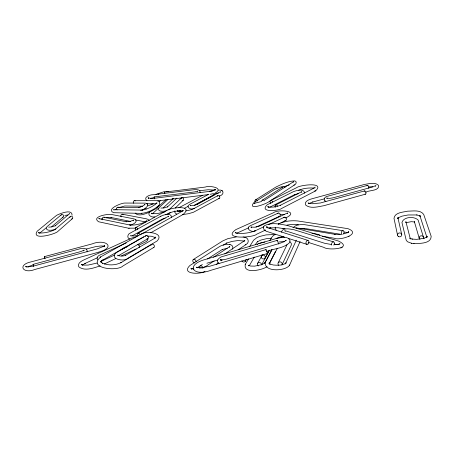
<?xml version="1.0" encoding="UTF-8"?>
<svg xmlns="http://www.w3.org/2000/svg" width="454" height="454" viewBox="0 0 454 454"><rect width="100%" height="100%" fill="white"/><g stroke="black" fill="none" stroke-linecap="round" stroke-linejoin="round"><path stroke-width="0.68" d="M348.547 232.425L348.559 231.932M375.379 186.463L375.912 185.459L373.006 186.844L333.213 197.785L329.496 198.398L326.579 198.04L327.266 198.517M426.891 237.209L427.316 236.455L426.629 237.204L427.021 236.909L423.883 238.333M101.094 261.566L101.146 261.118L101.123 262.293L100.839 261.442L101.554 262.594L101.253 262.287L102.718 263.331L102.383 263.167C108.273 265.675 115.373 265.425 121.11 262.594L120.809 262.764L151.772 244.405M117.983 255.937L117.79 255.074L118.398 255.591L118.085 255.426C120.543 256.414 123.477 256.323 125.843 255.12L125.542 255.296L155.166 237.97L154.848 238.157L155.801 237.067L155.626 237.459M168.394 216.649L168.604 216.166L137.971 233.362M144.724 204.845L144.974 204.396L142.704 206.071L138.839 207.495L139.128 207.461L117.858 207.251M285.867 240.79L286.213 240.16L283.926 241.812L284.221 241.647L280.169 243.225L226.12 259.211L221.773 259.994L222.102 260L220.406 259.796L221.24 260.397M171.516 217.614C171.799 212.251 163.389 214.787 160.642 216.337M83.797 250.875L84.2 250.063L80.908 251.533L33.006 264.404L33.318 266.158M133.101 220.854L133.584 220.054L129.952 221.495L125.979 221.739L126.314 221.773L104.006 217.216M174.824 210.877L174.977 212.795L176.697 214.101M220.23 192.4L220.502 191.696L197.172 204.453L197.439 204.311L193.54 205.469L190.379 205.537L190.714 205.776M229.315 247.311L229.838 246.482L213.476 257.253M244.587 240.739L244.7 240.279L244.303 241.17L244.865 240.467L224.781 253.939M245.381 264.2C242.589 274.596 262.957 269.948 267.088 266.617M275.238 227.204L275.26 228.555L276.214 230.229M301.405 192.405L301.831 191.656L275.453 205.112M304.555 193.217C304.379 188.069 296.218 190.544 293.222 191.753L267.185 204.782C258.587 212.795 279.085 210.979 281.991 208.261L315.604 190.873M287.269 213.703L287.637 212.903L259.489 226.12L254.802 227.227L251.09 227.102L251.715 227.8M197.433 191.395L197.7 191.094L194.738 191.9L154.184 196.923L154.326 198.818M281.934 188.001L282.519 187.162L262.208 200.231M397.993 217.954L398.141 217.506L397.931 218.419L397.948 217.937L401.756 234.644M293.119 182.27L293.607 181.662L264.523 200.214M200.129 192.672C200.889 189.114 195.543 189.483 193.387 189.795L153.219 194.749C150.49 194.431 142.596 197.303 146.88 200.651M405.91 222.67L405.899 221.648L410.359 239.008L409.968 238.044L410.427 238.679L410.053 238.333L412.346 239.11L411.982 239.065L416.664 239.371L424.178 238.242M215.179 189.908L215.502 189.244L215.009 189.834L215.281 189.607L212.83 190.686L208.335 191.565L154.61 198.228L151.193 198.421L148.021 197.876L148.339 198.046M215.349 192.939C224.452 187.542 208.67 185.397 205.339 187.054L164.501 192.087L164.575 193.574M147.97 239.337L147.436 240.495L146.211 241.602L138.833 245.2M271.952 249.814L265.369 262.208C263.405 272.4 286.213 271.293 289.641 265.005M289.436 265.476L300.105 241.5M98.297 252.214C117.206 247.112 104.97 238.6 92.117 243.906L44.322 256.652L44.6 258.383M296.349 240.177L285.748 263.178L286.082 262.787L285.112 263.927L285.833 263.297C281.826 265.613 277.831 265.408 273.217 264.988L269.761 263.956L270.136 264.183L268.955 263.082L269.262 264.075M282.24 264.359L291.298 245.081L291.315 243.406L289.902 241.715M278.234 262.781L286.985 244.802M69.451 213.913L69.615 213.584L55.172 225.876L55.445 225.717L51.631 226.96L48.629 227.136M72.101 215.151C72.203 208.522 59.729 213.715 56.574 215.338L37.126 231.279C30.974 240.898 55.74 234.145 57.936 231.353L72.3 218.714M87.089 251.885C88.314 247.339 81.124 248.213 78.638 249.161L31.241 261.833C16.9 264.858 23.012 274.227 34.765 269.5L98.104 252.35M269.517 263.025L275.584 251.261M269.421 263.7L277.394 248.207M271.878 249.638L264.727 263.087L264.983 262.662L264.29 263.451L264.637 263.144L261.572 264.75M261.686 264.71L269.33 250.529M265.04 258.088A2.1 1.924 28.9 0 0 263.195 255.046A2.1 1.924 28.9 0 0 261.47 257.9A2.1 1.924 28.9 0 0 265.04 258.088L269.324 250.148M261.43 255.942L262.106 254.728M269.886 240.739C271.129 238.123 272.644 235.263 275.623 234.349M257.497 263.621L262.236 255.08M249.359 265.635L254.314 257.072M232.561 249.201C234.968 242.249 222.846 244.173 219.475 246.636L189.868 265.533C180.476 274.534 201.026 274.488 205.038 271.31M245.12 264.637L248.554 258.865M245.296 261.396L246.386 259.58M255.477 244.434L257.566 241.579L257.259 241.863L260.897 240.064L266.64 238.639L271.458 238.185M293.057 227.692C295.815 224.543 300.735 224.395 304.64 224.679L343.133 230.723M249.473 246.851L253.559 240.223L256.97 237.59L259.79 236.432L266.021 234.894L275.317 234.485M100.913 261.981L101.673 260.8L101.395 261.118L102.979 259.938L102.655 260.125L143.822 236.801M348.553 232.085L348.82 231.682L347.191 232.794L347.531 232.664L343.57 233.889M158.344 205.889C160.92 204.3 159.768 200.214 156.63 200.679L134.588 200.691M197.768 267.474L197.467 267.826L198.994 266.606M149.837 211.904C146.46 214.992 151.846 217.789 154.769 216.881M339.257 244.314L340.08 243.69L337.895 244.479L338.287 244.394L334.082 244.649M308.55 242.487L323.838 247.368C328.276 250.778 353.768 248.554 338.656 241.108L287.444 225.507C280.078 224.072 271.208 222.046 264.302 225.803C261.481 228.288 265.403 231.534 268.002 231.824L284.766 237.232M175.238 208.08L183.2 200.288M168.831 209.998L181.345 197.967M176.929 198.097L167.435 206.956L167.719 206.803L164.019 207.943L160.858 208.068M397.727 218.346L398.686 217.449L398.351 217.721L402.113 216.121L408.101 214.963L417.061 214.963L416.732 214.912L420.273 216.036L419.513 215.497L420.149 216.246M163.156 207.989L173.422 198.415M152.328 213.828L158.435 208.233M167.963 199.471L159.15 207.552C156.17 212.086 164.728 211.785 167.049 210.395M257.253 244.587L257.571 244.292M166.153 199.539L156.278 208.528C151.5 211.07 139.645 218.215 135.201 213.119M159.326 201.661L160.37 200.725M141.279 213.374C147.051 212.92 152.516 210.242 157.169 206.922M151.108 204.731L152.13 203.835M156.965 207.103L158.599 205.662M246.011 244.519C249.933 242.697 248.321 237.124 244.138 237.187M38.936 233.095L38.38 232.539L39.918 233.044L39.583 233.021C44.884 233.135 50.229 231.892 54.996 229.605L54.724 229.764L70.37 216.456M140.394 207.109L141.461 206.195M51.682 226.728L63.202 216.995M40.27 232.715L46.149 227.817M61.301 214.776L47.023 226.648C43.907 231.699 53.549 230.541 55.87 228.912M82.191 265.329L85.352 263.303M169.626 209.169L168.933 209.623M170.761 212.466L167.492 214.339M183.246 214.356C194.465 204.294 168.894 207.654 165.937 211.014L135.564 227.653M216.405 264.319L218.76 262.747M238.185 249.774L245.841 244.666M115.367 209.873L116.604 209.056M178.967 211.201L180.664 210.287M214.18 260.919L205.934 266.345L201.627 268.098M315.757 190.765C325.342 181.487 299.107 185.187 296.621 187.684L271.112 200.35M294.527 184.931L268.853 201.724C267.134 203.534 246.715 211.286 253.877 202.575L274.046 189.783L277.053 188.331M160.875 216.206L130.559 232.913C127.733 233.679 126.416 238.168 129.821 239.065M200.032 266.004L202.371 264.483M192.201 268.859L193.376 268.104M207.467 258.984L222.477 249.377L222.193 249.501L227.278 248.327M223.152 245.137L226.881 242.981L226.603 243.106L231.875 241.432L237.845 240.563L243.787 240.983M193.319 259.506L222.874 240.847L228.016 238.594L236.25 236.965M255.392 199.993L275.657 187.213C281.616 184.25 288.108 181.089 294.828 180.902C297.398 181.43 295.951 184.988 293.897 185.079M153.923 247.362L122.955 265.959C117.251 271.787 86.663 268.342 100.97 256.726L141.092 234.111C145.348 230.7 165.296 232.596 157.05 241.006L127.659 258.417C123.823 262.1 108.602 258.882 116.428 252.555L146.165 235.564M118.693 255.562L147.652 238.81M237.255 233.01L248.633 227.823M150.779 232.766L183.058 214.487M322.391 236.233L334.252 238.237C339.518 240.909 362.179 233.906 347.946 228.663L297.852 220.979C291.23 220.281 284.232 221.149 278.223 224.128M340.818 248.026L341.238 247.788M341.828 247.458L342.282 247.197M142.25 233.685L181.18 211.848L183.058 210.333L182.809 211.076L182.905 210.384L182.939 210.781M132.506 235.671L162.384 219.049L165.239 218.034M165.574 214.827L169.172 212.994L173.91 211.507L178.842 210.747L182.349 210.889M86.129 249.081L95.856 246.584L101.128 245.949L104.011 246.17L97.128 248.945L33.885 265.976L27.847 266.918L28.154 266.929L25.657 266.612L26.423 267.014L25.923 266.629M219.396 198.233L193.455 212.251L188.489 213.709L183.007 214.532M153.384 203.88L147.834 205.855M104.006 246.17L103.677 246.352L104.681 245.336L104.624 246.204M219.078 196.088C224.582 195.095 224.293 189.153 218.442 190.118M217.699 195.719L193.909 208.579L194.176 208.437L190.237 209.969L185.879 210.94M195.197 204.907L213.675 195.016M194.25 205.412L213.947 194.868M184.415 208.295L188.16 206.309M208.846 194.233L189.676 204.374C185.045 206.763 191.009 210.463 194.017 208.562M178.825 207.756L202.654 195.248M276.089 238.486L279.153 237.289L283.801 236.625M269.653 207.262L294.879 194.499L294.595 194.635L298.658 193.552M141.024 234.264L142.488 233.555M141.603 213.329L141.903 213.187M104.301 263.99L115.764 258.564M121.502 255.852L136.155 248.923M265.641 229.991L256.782 234.168C253.724 237.68 221.416 239.894 235.802 229.639L273.274 212.83C278.058 208.846 300.871 211.053 285.504 218.005M268.808 228.498L270.709 227.607M278.302 224.026L279.568 223.425M280.833 222.829L285.901 220.445M101.043 261.373L114.431 255.103M123.085 248.315L126.899 246.545M120.98 249.581L127.971 246.329M263.797 226.796L254.932 230.916L255.262 230.763C249.405 233.061 242.918 233.918 236.682 233.14L237.062 233.208L235.223 232.397L235.808 233.129M268.558 224.582L284.397 217.228M85.278 263.343L97.497 257.702M126.218 242.952L100.084 254.966C98.143 255.545 96.01 257.923 97.667 259.858M256.039 227.085L279.397 216.354M309.117 203.454L312.919 201.996L312.409 201.877M278.262 213.074L250.381 225.695C244.757 228.163 251.482 232.953 255.159 230.904M155.949 194.352L164.354 191.611M258.547 243.69L261.583 242.589L264.858 242.039M298.692 190.215C303.42 188.365 308.629 187.661 313.68 188.098L313.374 188.052M100.158 265.891C93.711 267.911 84.728 271.566 78.763 266.787C77.18 263.382 81.306 261.073 83.859 259.926L131.637 238.106L137.165 236.421M119.64 207.489L124.697 205.997L142.641 206.19M28.466 266.572L32.223 265.255M101.111 219.168L102.042 218.8M276.951 188.37C279.318 187.877 283.131 185.039 285.027 187.701M283.892 186.764L289.181 184.943M348.786 236.432L349.126 236.301M406.37 222.585L406.012 222.715L411.25 221.677L414.457 221.955M260.948 201.672L253.968 203.415L254.802 203.534M140.592 210.27C143.606 210.236 151.437 204.845 145.547 203.142L124.742 203.052C121.536 202.932 105.6 209.135 113.602 212.688L141.058 213.391M209.481 191.764L212.886 190.793M97.105 263.048L88.138 265.068L83.519 265.119L81.476 264.268L82.134 264.932M261.827 264.654L254.643 266.146L250.597 266.055L248.525 265.329L248.911 265.658M265.987 249.592L209.725 266.248L200.14 267.905M266.504 251.59C273.751 248.52 282.808 248.565 288.971 243.208C289.703 242.357 290.344 241.04 289.771 239.945C286.956 235.297 279.874 237.975 275.652 238.696L205.69 259.342C184.682 264.937 193.029 277.082 210.838 270.312L267.168 253.604M297.444 224.475L292.217 224.395L286.945 225.065M277.156 240.382L223.782 256.141C220.508 256.328 214.447 260.834 219.004 263.672M206.899 263.235L217.75 260.029M365.788 192.303C367.865 190.107 380.083 191.259 378.454 185.266C374.845 181.827 368.796 183.836 364.431 184.46L312.261 198.687C309.651 199.419 303.783 201.156 305.61 204.998C310.519 209.118 318.146 206.644 323.844 205.707L365.47 194.17M364.619 190.901L320.28 203.006L312.153 203.727L308.743 203.227L309.095 203.398L308.181 202.887L308.589 203.755M367.456 185.357L327.93 196.168C325.053 196.083 322.209 200.265 325.91 201.474L325.569 201.304M313.164 201.917L324.65 198.767M164.314 212.126L156.919 213.601L152.754 213.669L153.066 213.703L151.324 213.176L151.846 213.755M213.567 193.58L210.196 194.301M128.902 228.231L129.231 228.152M150.444 198.319L153.639 197.694M137.244 235.467L133.402 236.046L130.576 235.626L131.07 236.137M278.955 242.022L284.658 241.437M129.259 224.866C132.307 225.559 139.656 221.07 134.276 218.942L111.724 214.515C108.637 213.613 90.828 216.558 98.58 221.756L128.34 228.175M299.084 228.623L304.186 228.356L303.868 228.322L340.137 234.213M106.015 217.795L111.355 217.506L111.026 217.472L130.729 221.456M182.956 214.509L182.264 214.521M64.814 215.395L67.981 214.997M245.177 244.774L245.62 244.706M315.428 190.93L314.679 190.935M279.999 214.719L284.596 214.413M199.323 190.748L208.142 189.738L214.299 190.061L214.01 189.999M157.731 200.884L208.057 194.618M215.241 193.359L218.505 193.075M84.722 263.496L85.063 263.456M135.593 228.146L128.578 228.203M368.864 186.934L372.689 186.708M269.54 227.868L278.086 227.749L285.106 228.856M341.226 234.287L334.746 234.321L335.069 234.36L295.883 227.817L296.229 228.124M182.179 211.377L178.609 211.331L178.933 211.371L177.293 210.775L177.82 211.365M165.716 191.412L168.349 191.855M147.419 236.114L151.364 236.228L155.387 237.578L155.132 237.289M147.261 203.738L155.767 203.784M413.844 243.56C419.173 243.384 431.118 243.985 431.175 236.307L423.707 214.43C420.251 209.515 412.731 211.167 407.647 211.172C403.169 212.268 394.753 212.313 393.987 218.317L397.528 235.11M100.34 257.202L100.709 257.219L100.05 257.004L100.413 257.287M200.492 267.905L196.627 267.344L197.501 267.786L196.718 267.105L197.042 267.508M229.707 244.587L230.07 244.615M243.106 236.982L243.458 237.016M331.613 244.53L324.877 243.344L284.658 230.558L285.35 231.483M423.417 237.067L418.168 220.133C414.485 215.991 403.464 216.637 401.955 222.517L406.177 240.07L407.42 241.732L411.653 243.293M411.284 243.248L414.093 243.588M193.858 269.108L190.93 268.479L191.736 268.961L191.094 268.422L191.384 268.836M297.086 224.548L298.477 224.764M344.177 232.011L346.947 232.454M282.887 228.481L284.272 228.708M311.921 233.345L318.833 234.502M122.535 214.248L146.404 218.822L148.083 219.407L149.241 220.65M135.371 219.906L145.564 221.915M146.347 208.976L144.979 208.233M333.525 241.891L294.141 229.769C290.447 229.225 282.473 226.915 281.452 232.176M334.172 244.002L336.187 244.627M307.971 240.399L269.046 228.078L266.549 226.79L267.202 227.488M288.789 238.526L306.898 244.366M221.37 190.408L221.677 190.561M222.068 190.748L222.403 190.907M324.933 200.98L325.308 201.173M99.392 218.942L98.739 218.55L130.809 225.201L130.514 225.173L135.15 224.9L140.348 223.839L144.661 222.278L144.395 222.426L146.568 220.865L146.103 221.507L146.245 220.877L146.182 221.688M44.322 256.652L45.065 258.769M114.113 210.117L113.506 209.674L142.692 210.1L142.397 210.14C147.488 209.016 152.504 206.859 156.443 203.392L156.187 203.619L156.874 202.705L156.795 203.523M146.886 203.471L147.488 204.011M156.562 203.449L156.846 203.71M414.65 222.023L414.36 221.631L419.309 238.56M33.006 264.404L33.63 266.135M148.6 198.302L148.265 197.955L148.458 198.284M164.501 192.087L164.802 193.518M104.511 245.983L104.76 246.335M154.184 196.923L154.513 198.784M281.191 237.141L281.446 237.55M268.229 207.217L267.684 206.576L268.796 207.069L268.45 207.024C272.536 207.489 276.77 206.831 280.544 205.214L280.254 205.35L313.822 188.183L315.133 187.054L314.815 188.2M420.211 216.32L419.967 215.9L426.805 237.062M267.361 227.948L266.975 226.835L267.173 227.794M248.803 265.454L248.962 265.953M215.077 189.749L215.156 190.113M155.461 237.175L155.523 237.595M82.168 264.608L82.208 265.074M191.44 268.677L191.463 269.182M277.729 238.163L277.734 238.645M419.967 239.394A2.196 2.015 -7.8 0 1 419.558 236.704A2.196 2.015 -7.8 0 1 422.447 236.035A2.196 2.015 -7.8 0 1 423.355 238.611M277.082 240.978A2.037 0.335 73.3 0 1 277.649 241.119A2.037 0.335 73.3 0 1 278.398 244.014M265.936 250.188A2.094 0.306 73.3 0 1 266.277 249.95A2.094 0.306 73.3 0 1 267.117 252.441A2.094 0.306 73.3 0 1 267.066 253.536M342.231 234.553A1.969 1.328 -80.7 0 1 341.504 231.898A1.969 1.328 -80.7 0 1 343.542 230.984A1.969 1.328 -80.7 0 1 343.559 233.952M317.471 235.104A1.969 1.362 -80.3 0 1 319.622 235.354M277.666 213.482A1.742 1.385 65.1 0 1 279.494 213.369A1.742 1.385 65.1 0 1 280.226 215.48A1.742 1.385 65.1 0 1 278.654 216.325M283.778 217.642A1.793 1.43 64.3 0 1 285.668 217.534A1.793 1.43 64.3 0 1 286.417 219.702A1.793 1.43 64.3 0 1 284.789 220.565M278.608 265.227A2.162 1.981 26 0 1 278.444 262.503A2.162 1.981 26 0 1 281.287 262.298A2.162 1.981 26 0 1 281.945 264.983M258.207 265.97A2.111 1.929 29.2 0 1 257.566 263.468A2.111 1.929 29.2 0 1 260 262.628A2.111 1.929 29.2 0 1 261.481 264.835M245.648 259.994A2.054 1.873 31.8 0 1 241.84 260.789M199.647 268.11A2.049 1.549 57 0 1 200.821 265.794A2.049 1.549 57 0 1 202.881 268.291M194.34 262.934A1.992 1.498 57.8 0 1 192.774 260.596A1.992 1.498 57.8 0 1 194.511 259.382A1.992 1.498 57.8 0 1 196.077 261.72M331.658 245.081A2.06 1.356 -72.4 0 1 332.305 242.379A2.06 1.356 -72.4 0 1 334.189 242.413A2.06 1.356 -72.4 0 1 333.866 245.115M275.294 207.291A1.691 1.288 62.7 0 1 275.601 205.026A1.691 1.288 62.7 0 1 277.604 206.184M270.913 203.386A1.646 1.254 63.3 0 1 270.493 200.657A1.646 1.254 63.3 0 1 272.684 202.109M261.646 201.599A1.668 1.407 56.9 0 1 264.302 200.861M255.137 202.104A1.629 1.368 57.4 0 1 255.551 199.908A1.629 1.368 57.4 0 1 257.617 200.986M367.002 185.941A1.651 0.834 74.4 0 1 368.268 185.845A1.651 0.834 74.4 0 1 368.637 188.251M364.159 191.497A1.691 0.846 74.2 0 1 365.254 191.179A1.691 0.846 74.2 0 1 365.969 193.342A1.691 0.846 74.2 0 1 364.999 194.028M173.116 198.591A1.458 1.334 47 0 1 172.406 198.665M182.383 197.717A1.487 1.368 45.8 0 1 183.694 199.357A1.487 1.368 45.8 0 1 182.167 200.537M180.851 198.897A1.487 1.368 45.8 0 1 182.009 197.706M214.243 193.256A1.487 1.18 62.1 0 1 214.163 194.641A1.487 1.18 62.1 0 1 213.039 195.021M217.33 196.253A1.521 1.209 61.5 0 1 218.851 195.651A1.521 1.209 61.5 0 1 219.821 197.462A1.521 1.209 61.5 0 1 218.465 198.381M145.484 236.375A1.788 1.351 59.9 0 1 147.158 235.637A1.788 1.351 59.9 0 1 148.379 237.726A1.788 1.351 59.9 0 1 146.914 238.827M151.386 245.047A1.833 1.385 59.1 0 1 152.975 244.252A1.833 1.385 59.1 0 1 154.36 246.153A1.833 1.385 59.1 0 1 153.242 247.606M117.115 209.992A1.481 1.305 -89.4 0 1 116.803 207.79A1.481 1.305 -89.4 0 1 118.766 207.716M133.595 203.188A1.487 1.294 89.7 0 1 135.23 200.918M137.5 239.877A1.759 1.118 65.1 0 1 137.675 240.733M137.698 244.337A1.805 1.146 64.7 0 1 139.157 245.722A1.805 1.146 64.7 0 1 138.969 247.578M158.253 194.618A1.441 1.311 48.4 0 1 158.52 194.408M138.061 235.484A1.703 1.107 60.5 0 1 138.232 233.225A1.703 1.107 60.5 0 1 140.138 234.86M135.922 230.059A1.663 1.078 60.9 0 1 135.303 228.078A1.663 1.078 60.9 0 1 136.643 227.658A1.663 1.078 60.9 0 1 137.732 229.497M60.921 215.344A1.464 1.317 45 0 1 63.134 214.907A1.464 1.317 45 0 1 62.907 217.171M62.567 217.262A1.464 1.317 45 0 1 62.204 217.262M69.922 217.392A1.487 1.339 44.3 0 1 71.267 216.172A1.487 1.339 44.3 0 1 72.742 217.54A1.487 1.339 44.3 0 1 71.653 218.993M102.666 219.815A1.532 1.322 -77.5 0 1 102.712 217.665A1.532 1.322 -77.5 0 1 104.596 217.585M121.201 216.847A1.532 1.305 -78.6 0 1 121.258 214.691A1.532 1.305 -78.6 0 1 123.113 214.623M190.708 205.685L190.379 205.537L190.708 205.685M251.476 227.301L251.09 227.102L251.476 227.301M221.263 260.238L220.496 259.694L221.263 260.238M398.3 236.421A2.128 1.964 -6 0 0 401.739 235.161A2.128 1.964 -6 0 0 398.89 233.05A2.128 1.964 -6 0 0 398.3 236.421M308.022 243.991A2.06 1.402 -72.1 0 0 308.306 240.541A2.06 1.402 -72.1 0 0 305.968 242.612A2.06 1.402 -72.1 0 0 308.022 243.991"/></g></svg>
